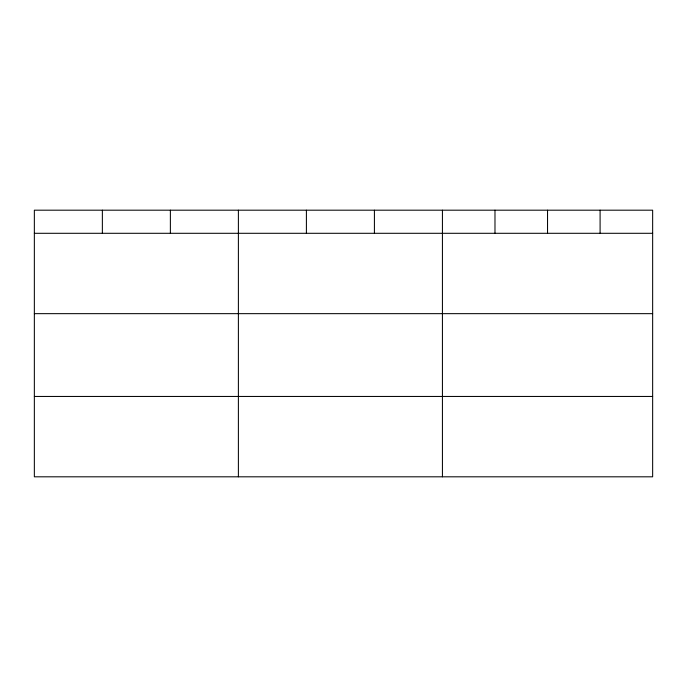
<?xml version="1.0" encoding="UTF-8"?>
<svg xmlns="http://www.w3.org/2000/svg" width="687" height="687" viewBox="0 0 687 687"><rect width="100%" height="100%" fill="white"/><g stroke="black" fill="none" stroke-linecap="round" stroke-linejoin="round"><path stroke-width="1.03" d="M652.65 313.658L652.65 210.188L34.35 210.188L34.35 476.812L652.65 476.812L652.65 313.658L34.35 313.658M34.35 233.297L652.65 233.297M34.35 396.451L652.65 396.451M600.094 210.188L600.094 233.297M547.539 210.188L547.539 233.297M494.983 210.188L494.983 233.297M442.428 210.188L442.428 476.812M374.415 210.188L374.415 233.297M306.402 210.188L306.402 233.297M238.389 210.188L238.389 476.812M170.376 210.188L170.376 233.297M102.363 210.188L102.363 233.297"/></g></svg>
